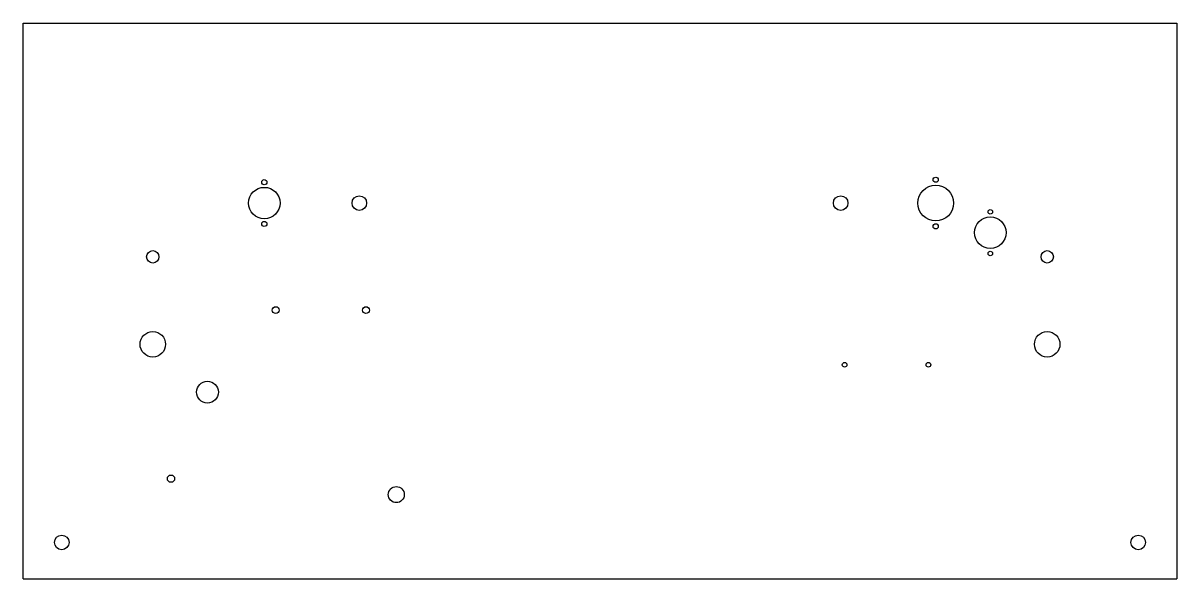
# Model space of a CAD drawing. Header units: inches. Extents: x -1.1 to 30.6, y -1 to 14.2.
import ezdxf

# ---------------------------------------------------------------- set-up
doc = ezdxf.new("R2010")
doc.units = ezdxf.units.IN
doc.header["$MEASUREMENT"] = 0

msp = doc.modelspace()

# ---------------------------------------------------------------- linework, layer by layer
at = {"color": 7, "linetype": 'Continuous', "lineweight": 25}
for p, q in [((-1.0625, 14.25), (30.625, 14.25)), ((-1.0625, -1), (-1.0625, 14.25)), ((30.625, 14.25), (30.625, -1)), ((-1.0625, -1), (30.625, -1))]:
    msp.add_line(p, q, dxfattribs=at)
for centre, radius in [((5.5625, 9.88535), 0.071), ((24, 9.95225), 0.071), ((5.5625, 9.3125), 0.4311), ((8.171875, 9.3125), 0.2), ((21.390625, 9.3125), 0.2), ((24, 9.3125), 0.492), ((25.5, 8.5), 0.4311), ((25.5, 9.07285), 0.063), ((5.5625, 8.73965), 0.071), ((24, 8.67275), 0.071), ((2.5, 7.8375), 0.17), ((25.5, 7.92715), 0.063), ((27.0625, 7.8375), 0.17), ((5.875, 6.375), 0.09375), ((8.355, 6.375), 0.09375), ((2.5, 5.4375), 0.35), ((27.0625, 5.4375), 0.35), ((21.5, 4.875), 0.064), ((23.8, 4.875), 0.064), ((4, 4.125), 0.3), ((3, 1.75), 0.1), ((9.1875, 1.3125), 0.22), ((0, 0), 0.2), ((29.5625, 0), 0.2)]:
    msp.add_circle(centre, radius, dxfattribs=at)

doc.saveas('drawing.dxf')
